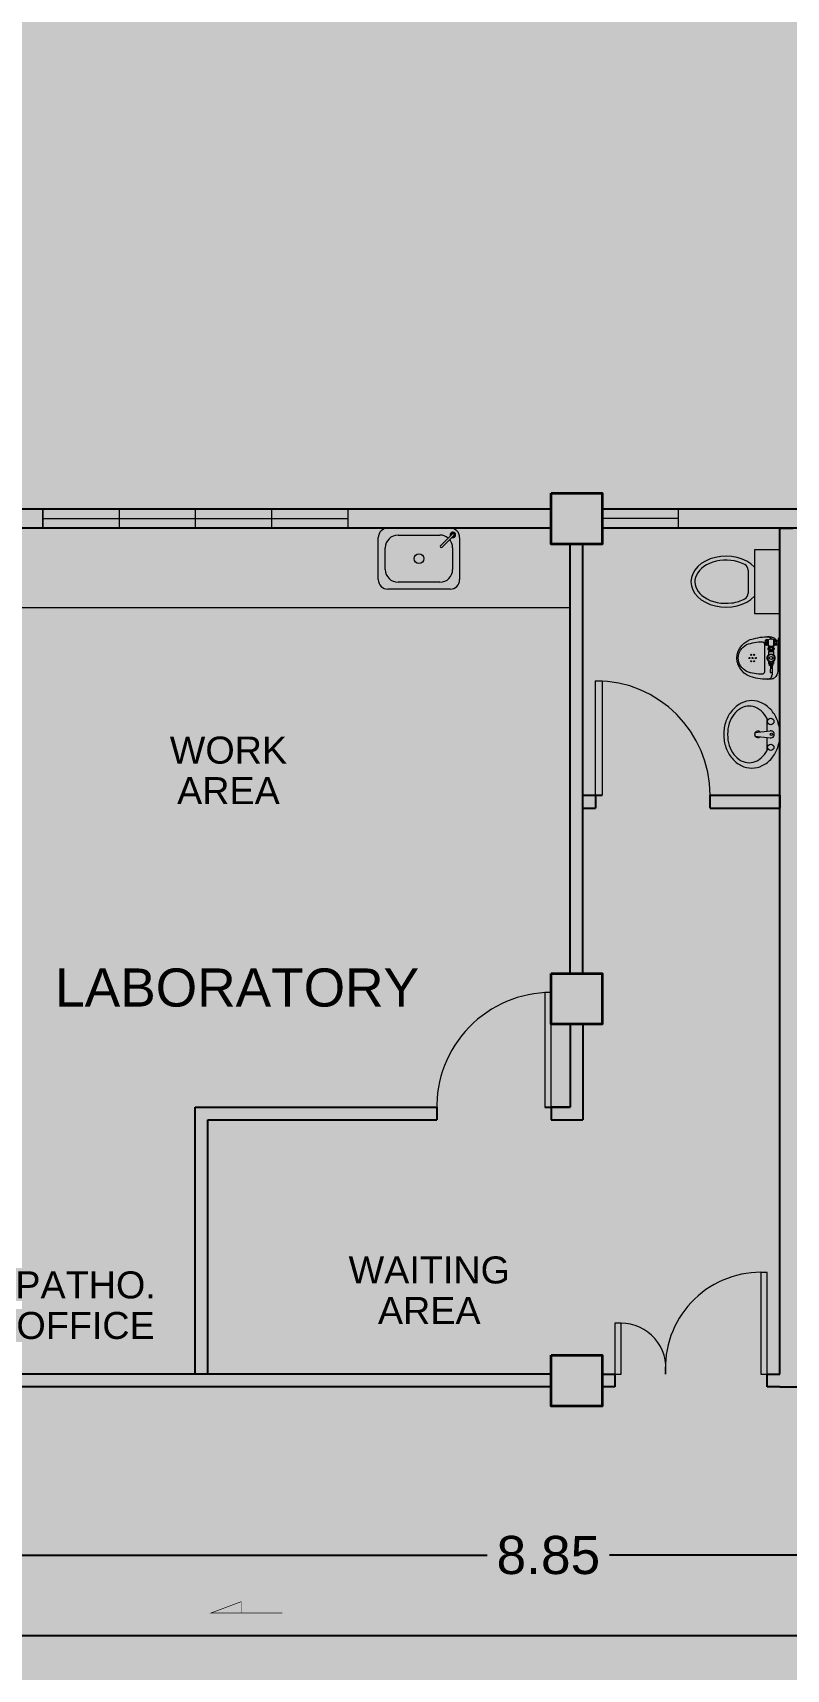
# Model space of a CAD drawing. Header units: millimetres. Extents: x -60 to 576, y -39 to 287.
# Drawn here: x 149.26 to 155.18, y 133.3 to 146.16 of the extents above; entities that cross this region are included whole.
import ezdxf

# ---------------------------------------------------------------- set-up
doc = ezdxf.new("R2010")
doc.units = ezdxf.units.MM
doc.header["$MEASUREMENT"] = 0
for name, color, linetype in [('DRAIN PIPE', 7, 'Continuous'), ('fcu drain', 7, 'Continuous'), ('label', 7, 'Continuous'), ('M-AC-TEXT', 7, 'Continuous')]:
    doc.layers.add(name, color=color, linetype=linetype)
doc.styles.add('ar-dim-axis', font='romans.shx', dxfattribs={"width": 0.8})
doc.styles.add('OIP FONT', font='GOTHIC.TTF', dxfattribs={"height": 150})
doc.styles.get("Standard").update_dxf_attribs({"font": 'arial.ttf'})
doc.styles.add('SWISSLT175', font='swissl.ttf', dxfattribs={"height": 0.175})
doc.dimstyles.new('ar-dim-axis', dxfattribs={"dimtxt": 350, "dimasz": 250, "dimexe": 75, "dimexo": 75, "dimgap": 200, "dimtad": 1, "dimdec": 0, "dimzin": 12, "dimdsep": 46, "dimtxsty": 'ar-dim-axis', "dimblk": 'ARCHTICK', "dimcen": 120, "dimclrd": 11, "dimclre": 8, "dimclrt": 4, "dimadec": 0, "dimazin": 3, "dimtm": 1, "dimtfac": 1, "dimtdec": 0, "dimtix": 1, "dimtmove": 2, "dimatfit": 3, "dimldrblk": 'ARCHTICK', "dimfxl": 1, "dimtolj": 1, "dimtzin": 0, "dimarcsym": 1})
doc.dimstyles.new('Copy of dimension', dxfattribs={"dimtxt": 0.3, "dimasz": 0.3, "dimexe": 0.18, "dimexo": 0.0625, "dimgap": 0.09, "dimtad": 0, "dimzin": 0, "dimdsep": 46, "dimtxsty": 'Standard', "dimblk": 'OBLIQUE', "dimcen": 0.09, "dimclrd": 256, "dimclre": 256, "dimclrt": 256, "dimadec": 0, "dimazin": 0, "dimtfac": 1, "dimtofl": 0, "dimtmove": 0, "dimatfit": 3, "dimldrblk": 'OBLIQUE', "dimfxl": 1, "dimtolj": 1, "dimtzin": 0, "dimarcsym": 0})

# ---------------------------------------------------------------- blocks, each defined once
blk = doc.blocks.new('_ARCHTICK')
at = {"color": 0, "linetype": 'ByBlock', "const_width": 0.15}
blk.add_lwpolyline([(-0.5, -0.5), (0.5, 0.5)], dxfattribs=at)
blk = doc.blocks.new('_Oblique')
at = {"color": 0, "linetype": 'ByBlock', "lineweight": -2}
blk.add_line((-0.5, -0.5), (0.5, 0.5), dxfattribs=at)
blk = doc.blocks.new('*D10')
at = {"lineweight": -2, "transparency": 16777216}
for p, q in [((148.898, 133.625), (148.898, 134.373)), ((157.726, 133.625), (157.726, 134.373)), ((148.898, 134.193), (152.831, 134.193)), ((157.726, 134.193), (153.793, 134.193))]:
    blk.add_line(p, q, dxfattribs=at)
at = {"layer": 'Defpoints', "color": 0, "transparency": 16777216}
for p in [(157.726, 134.193), (148.898, 133.562), (157.726, 133.562)]:
    blk.add_point(p, dxfattribs=at)
at = {"lineweight": -2, "transparency": 16777216, "xscale": 0.3, "yscale": 0.3, "zscale": 0.3, "rotation": 180}
blk.add_blockref('_Oblique', (148.898, 134.193), dxfattribs=at)
at = {"lineweight": -2, "transparency": 16777216, "xscale": 0.3, "yscale": 0.3, "zscale": 0.3}
blk.add_blockref('_Oblique', (157.726, 134.193), dxfattribs=at)
at = {"transparency": 16777216, "insert": (153.312, 134.193), "char_height": 0.3, "attachment_point": 5}
blk.add_mtext('\\A1;8.85', dxfattribs=at)

msp = doc.modelspace()

# ---------------------------------------------------------------- linework, layer by layer
at = {"color": 8, "lineweight": 25}
for p, q in [((153.334, 142.416), (147.734, 142.416)), ((159.334, 142.416), (153.734, 142.416)), ((153.334, 142.266), (147.734, 142.266)), ((159.334, 142.266), (153.734, 142.266)), ((155.134, 135.616), (155.134, 142.266)), ((153.484, 138.766), (153.484, 142.141)), ((153.584, 138.766), (153.584, 142.141)), ((153.584, 140.166), (153.734, 140.166)), ((153.684, 140.166), (153.684, 140.066)), ((154.584, 140.166), (155.134, 140.166)), ((154.584, 140.066), (154.584, 140.166)), ((153.584, 140.066), (153.684, 140.066)), ((154.584, 140.066), (155.134, 140.066)), ((153.484, 138.366), (153.484, 137.716)), ((153.584, 138.366), (153.584, 137.616)), ((150.534, 135.616), (150.534, 137.716)), ((150.534, 137.716), (152.434, 137.716)), ((152.434, 137.716), (152.434, 137.616)), ((153.284, 137.716), (153.484, 137.716)), ((153.484, 137.716), (153.334, 137.716)), ((153.334, 137.716), (153.334, 137.616)), ((150.634, 135.616), (150.634, 137.616)), ((150.634, 137.616), (152.434, 137.616)), ((153.334, 137.616), (153.484, 137.616)), ((153.484, 137.616), (153.584, 137.616)), ((153.334, 135.616), (147.734, 135.616)), ((153.734, 135.616), (153.834, 135.616)), ((153.834, 135.616), (153.834, 135.516)), ((155.034, 135.616), (155.134, 135.616)), ((155.034, 135.516), (155.034, 135.616)), ((153.334, 135.516), (147.734, 135.516)), ((153.834, 135.516), (153.734, 135.516)), ((155.134, 135.516), (155.034, 135.516)), ((155.134, 135.516), (157.289, 135.516))]:
    msp.add_line(p, q, dxfattribs=at)
at = {"color": 8, "lineweight": 9}
for p, q in [((150.534, 142.416), (149.334, 142.416)), ((149.334, 142.416), (149.334, 142.266)), ((149.934, 142.416), (149.934, 142.266)), ((150.534, 142.416), (151.734, 142.416)), ((150.534, 142.416), (150.534, 142.266)), ((151.134, 142.416), (151.134, 142.266)), ((151.734, 142.416), (151.734, 142.266)), ((153.734, 142.416), (154.334, 142.416)), ((154.334, 142.416), (154.334, 142.266)), ((149.334, 142.341), (151.734, 142.341)), ((154.334, 142.341), (153.734, 142.341)), ((155.134, 142.095), (154.934, 142.095)), ((154.934, 142.095), (154.934, 141.595)), ((155.134, 141.595), (155.134, 142.095)), ((154.884, 141.935), (154.884, 141.754)), ((147.584, 141.641), (153.484, 141.641)), ((154.934, 141.595), (155.134, 141.595)), ((155.021, 141.381), (155.02, 141.381)), ((155.021, 141.348), (155.021, 141.384)), ((155.029, 141.381), (155.021, 141.381)), ((155.029, 141.372), (155.021, 141.372)), ((155.039, 141.387), (155.024, 141.387)), ((155.029, 141.381), (155.029, 141.387)), ((155.029, 141.36), (155.029, 141.372)), ((155.039, 141.345), (155.039, 141.387)), ((155.043, 141.339), (155.043, 141.389)), ((155.085, 141.339), (155.085, 141.389)), ((155.103, 141.387), (155.087, 141.387)), ((155.093, 141.378), (155.093, 141.387)), ((155.103, 141.378), (155.093, 141.378)), ((155.093, 141.356), (155.093, 141.376)), ((155.103, 141.376), (155.093, 141.376)), ((155.103, 141.376), (155.103, 141.378)), ((155.106, 141.349), (155.106, 141.382)), ((155.118, 141.381), (155.106, 141.381)), ((155.13, 141.401), (155.122, 141.399)), ((155.13, 141.331), (155.13, 141.401)), ((155.134, 141.401), (155.13, 141.401)), ((155.134, 141.331), (155.134, 141.401)), ((155.021, 141.35), (155.02, 141.35)), ((155.029, 141.36), (155.021, 141.36)), ((155.029, 141.351), (155.021, 141.351)), ((155.039, 141.345), (155.024, 141.345)), ((155.029, 141.345), (155.029, 141.351)), ((155.038, 141.255), (155.038, 141.234)), ((155.039, 141.323), (155.039, 141.311)), ((155.06, 141.272), (155.042, 141.262)), ((155.044, 141.338), (155.043, 141.339)), ((155.084, 141.296), (155.043, 141.296)), ((155.043, 141.296), (155.043, 141.263)), ((155.084, 141.293), (155.043, 141.293)), ((155.044, 141.338), (155.084, 141.338)), ((155.044, 141.338), (155.044, 141.324)), ((155.083, 141.324), (155.044, 141.324)), ((155.083, 141.309), (155.044, 141.309)), ((155.047, 141.309), (155.047, 141.296)), ((155.05, 141.323), (155.05, 141.311)), ((155.053, 141.323), (155.05, 141.323)), ((155.053, 141.311), (155.05, 141.311)), ((155.053, 141.323), (155.053, 141.311)), ((155.086, 141.262), (155.067, 141.272)), ((155.075, 141.323), (155.075, 141.311)), ((155.078, 141.323), (155.075, 141.323)), ((155.078, 141.311), (155.075, 141.311)), ((155.078, 141.323), (155.078, 141.311)), ((155.081, 141.309), (155.081, 141.296)), ((155.084, 141.338), (155.085, 141.339)), ((155.084, 141.338), (155.084, 141.324)), ((155.084, 141.296), (155.084, 141.263)), ((155.103, 141.345), (155.087, 141.345)), ((155.089, 141.323), (155.089, 141.311)), ((155.089, 141.234), (155.089, 141.255)), ((155.103, 141.356), (155.093, 141.356)), ((155.093, 141.345), (155.093, 141.354)), ((155.103, 141.354), (155.093, 141.354)), ((155.103, 141.354), (155.103, 141.356)), ((155.118, 141.35), (155.106, 141.35)), ((155.13, 141.331), (155.122, 141.333)), ((155.134, 141.331), (155.13, 141.331)), ((155.042, 141.228), (155.06, 141.217)), ((155.045, 141.213), (155.045, 141.202)), ((155.048, 141.222), (155.048, 141.221)), ((155.049, 141.22), (155.049, 141.217)), ((155.05, 141.216), (155.049, 141.217)), ((155.078, 141.214), (155.049, 141.214)), ((155.078, 141.2), (155.049, 141.2)), ((155.049, 141.2), (155.049, 141.19)), ((155.079, 141.19), (155.049, 141.19)), ((155.049, 141.19), (155.05, 141.186)), ((155.077, 141.186), (155.05, 141.186)), ((155.053, 141.213), (155.053, 141.202)), ((155.055, 141.213), (155.053, 141.213)), ((155.055, 141.202), (155.053, 141.202)), ((155.055, 141.213), (155.055, 141.202)), ((155.059, 141.182), (155.056, 141.133)), ((155.069, 141.182), (155.059, 141.182)), ((155.067, 141.217), (155.086, 141.228)), ((155.069, 141.182), (155.072, 141.133)), ((155.072, 141.213), (155.072, 141.202)), ((155.074, 141.213), (155.072, 141.213)), ((155.074, 141.202), (155.072, 141.202)), ((155.072, 141.186), (155.072, 141.113)), ((155.074, 141.213), (155.074, 141.202)), ((155.079, 141.217), (155.077, 141.217)), ((155.077, 141.186), (155.079, 141.19)), ((155.079, 141.22), (155.079, 141.217)), ((155.079, 141.2), (155.079, 141.19)), ((155.08, 141.222), (155.08, 141.221)), ((155.082, 141.213), (155.082, 141.202)), ((155.032, 140.669), (155.032, 140.771)), ((154.936, 140.659), (155.058, 140.673)), ((154.936, 140.63), (155.058, 140.617))]:
    msp.add_line(p, q, dxfattribs=at)
at = {"color": 8, "lineweight": 9, "ltscale": 0.4}
for p, q in [((152.049, 142.266), (152.539, 142.266)), ((151.974, 141.861), (151.974, 142.191)), ((152.129, 142.211), (152.459, 142.211)), ((152.555, 142.219), (152.464, 142.128)), ((152.567, 142.207), (152.476, 142.116)), ((152.614, 142.191), (152.614, 141.861)), ((152.029, 141.941), (152.029, 142.111)), ((152.559, 142.111), (152.559, 141.941)), ((152.539, 141.786), (152.049, 141.786)), ((152.459, 141.841), (152.129, 141.841))]:
    msp.add_line(p, q, dxfattribs=at)
at = {"color": 8, "lineweight": -2}
for p, q in [((155.134, 142.266), (155.234, 142.266)), ((155.134, 140.166), (155.134, 140.066))]:
    msp.add_line(p, q, dxfattribs=at)
at = {"color": 8, "lineweight": 13}
for p, q in [((153.684, 140.166), (153.684, 141.066)), ((153.684, 141.066), (153.734, 141.066)), ((153.734, 141.066), (153.734, 140.166)), ((153.334, 138.616), (153.284, 138.616)), ((153.284, 138.616), (153.284, 137.716)), ((153.334, 137.716), (153.334, 138.616))]:
    msp.add_line(p, q, dxfattribs=at)
at = {"color": 8, "lineweight": 35}
for points in [[(153.334, 142.541), (153.734, 142.541), (153.734, 142.141), (153.334, 142.141)], [(153.334, 138.766), (153.734, 138.766), (153.734, 138.366), (153.334, 138.366)], [(153.334, 135.766), (153.734, 135.766), (153.734, 135.366), (153.334, 135.366)]]:
    msp.add_lwpolyline(points, close=True, dxfattribs=at)
at = {"color": 8, "lineweight": 9}
for points in [[(149.334, 142.416), (151.734, 142.416), (151.734, 142.266), (149.334, 142.266)], [(153.734, 142.416), (154.334, 142.416), (154.334, 142.266), (153.734, 142.266)]]:
    msp.add_lwpolyline(points, close=True, dxfattribs=at)
for points in [[(155.116, 141.141, -0.232594), (155.092, 141.09, -0.150533), (155.065, 141.079, -0.085973), (154.927, 141.092, -0.343308), (154.794, 141.245, -0.343308), (154.927, 141.397, -0.085973), (155.065, 141.411, -0.150533), (155.092, 141.4, -0.09464), (155.108, 141.381)], [(155.116, 141.35, -0.007835), (155.116, 141.348), (155.116, 141.141, -0.232594)], [(154.892, 140.867, 0.124838), (154.829, 140.851, 0.105788), (154.772, 140.802, 0.086697), (154.735, 140.732, 0.076776), (154.722, 140.645, 0.076776), (154.735, 140.557, 0.086697), (154.772, 140.487, 0.105788), (154.829, 140.438, 0.124838), (154.892, 140.422, 0.124838), (154.954, 140.438, 0.105788), (155.012, 140.487, 0.040067), (155.032, 140.518), (155.032, 140.62, 0.040067)]]:
    msp.add_lwpolyline(points, format="xyb", dxfattribs=at)
for points in [[(154.871, 141.35, -0.107696), (154.998, 141.371, -0.398633), (155.012, 141.356), (155.012, 141.245), (155.012, 141.133, -0.398633), (154.998, 141.118, -0.107696), (154.871, 141.14, -0.267529), (154.806, 141.245, -0.267529)], [(154.913, 140.91, 0.11576), (154.83, 140.89, 0.104047), (154.757, 140.832, 0.090875), (154.709, 140.748, 0.083344), (154.692, 140.645, 0.083344), (154.709, 140.541, 0.090875), (154.757, 140.457, 0.104047), (154.83, 140.399, 0.11576), (154.913, 140.38, 0.11576), (154.995, 140.399, 0.104047), (155.069, 140.457, 0.090875), (155.116, 140.541, 0.083344), (155.134, 140.645, 0.083344), (155.116, 140.748, 0.090875), (155.069, 140.832, 0.104047), (154.995, 140.89, 0.11576)]]:
    msp.add_lwpolyline(points, format="xyb", close=True, dxfattribs=at)
for points in [[(155.118, 141.348), (155.116, 141.348)], [(155.116, 141.141), (155.134, 141.141), (155.134, 141.331)], [(155.049, 141.215), (155.079, 141.216)], [(155.05, 141.216), (155.049, 141.215), (155.05, 141.214)], [(155.077, 141.217), (155.079, 141.216), (155.077, 141.215)], [(155.079, 141.214), (155.079, 141.214), (155.077, 141.215)]]:
    msp.add_lwpolyline(points, dxfattribs=at)
at = {"color": 8, "lineweight": 13, "ltscale": 0.03}
for points in [[(154.984, 135.616), (155.034, 135.616), (155.034, 136.416), (154.984, 136.416)], [(153.834, 135.616), (153.884, 135.616), (153.884, 136.016), (153.834, 136.016)]]:
    msp.add_lwpolyline(points, close=True, dxfattribs=at)
at = {"color": 8, "lineweight": 9, "ltscale": 0.4}
msp.add_circle((152.294, 142.026), 0.0375, dxfattribs=at)
at = {"color": 8, "lineweight": 9}
for centre, radius in [((154.894, 141.245), 0.004), ((154.907, 141.27), 0.004), ((154.919, 141.245), 0.004), ((154.932, 141.27), 0.004), ((154.944, 141.245), 0.004), ((155.064, 141.245), 0.0125), ((154.907, 141.22), 0.004), ((154.932, 141.22), 0.004), ((155.061, 140.746), 0.0255), ((155.067, 140.645), 0.0095), ((155.061, 140.543), 0.0255)]:
    msp.add_circle(centre, radius, dxfattribs=at)
at = {"color": 8, "lineweight": 9, "ltscale": 0.4}
for centre, radius, start, end in [((152.049, 142.191), 0.075, 90, 180), ((152.539, 142.191), 0.075, 0, 90), ((152.129, 142.111), 0.1, 90, 180), ((152.459, 142.111), 0.1, 50.0132, 90), ((152.459, 142.111), 0.1, 0, 39.9868), ((152.561, 142.213), 0.0217, 248.7565, 201.2435), ((152.561, 142.213), 0.0145, 262.0499, 187.9501), ((152.561, 142.213), 0.00874, 315, 135), ((152.47, 142.122), 0.00874, 135, 315), ((152.129, 141.941), 0.1, 180, 270), ((152.459, 141.941), 0.1, 270, 0), ((152.049, 141.861), 0.075, 180, 270), ((152.539, 141.861), 0.075, 270, 0)]:
    msp.add_arc(centre, radius, start, end, dxfattribs=at)
at = {"color": 8, "lineweight": 9}
for centre, radius, start, end in [((154.834, 141.935), 0.05, 0, 61.8499), ((154.834, 141.754), 0.05, 298.0084, 360), ((155.137, 141.366), 0.121, 173.6816, 186.3184), ((155.02, 141.379), 0.0025, 90, 173.6816), ((155.024, 141.384), 0.003, 90, 180), ((155.029, 141.384), 0.003, 269.8857, 90.1143), ((155.025, 141.366), 0.00749, 306.7784, 53.2216), ((155.037, 141.377), 0.035, 27.791, 92.6777), ((155.038, 141.392), 0.00506, 274.2093, 329.8014), ((155.064, 141.336), 0.0571, 68.4314, 111.5686), ((155.087, 141.389), 0.002, 180, 270), ((155.097, 141.382), 0.00606, 132.075, 227.925), ((155.117, 141.366), 0.026, 157.3801, 202.6199), ((155.101, 141.382), 0.0053, 301.8908, 58.1092), ((155.085, 141.366), 0.0212, 331.9275, 28.0725), ((155.383, 141.366), 0.265, 173.4065, 186.5935), ((155.123, 141.396), 0.003, 104.0362, 173.4065), ((155.02, 141.353), 0.0025, 186.3184, 270), ((155.024, 141.348), 0.003, 180, 270), ((155.029, 141.348), 0.003, 269.8857, 90.1143), ((155.064, 141.245), 0.0325, 129.1069, 243.6391), ((155.064, 141.245), 0.0275, 157.5536, 202.4464), ((155.064, 141.245), 0.0275, 142.4464, 157.5536), ((155.064, 141.245), 0.0275, 202.4464, 217.5536), ((155.038, 141.34), 0.00506, 30.1986, 85.7907), ((155.044, 141.313), 0.0108, 59.4898, 120.5102), ((155.044, 141.32), 0.0108, 239.4898, 300.5102), ((155.064, 141.245), 0.0275, 97.5536, 142.4464), ((155.064, 141.374), 0.0362, 234.5632, 305.4368), ((155.064, 141.201), 0.0715, 73.3487, 106.6513), ((155.064, 141.283), 0.0411, 74.4697, 105.5303), ((155.064, 141.35), 0.0411, 254.4697, 285.5303), ((155.064, 141.245), 0.0275, 82.4464, 97.5536), ((155.064, 141.245), 0.0275, 37.5536, 82.4464), ((155.064, 141.245), 0.0325, 294.653, 50.8931), ((155.083, 141.313), 0.0108, 59.4898, 120.5102), ((155.083, 141.32), 0.0108, 239.4898, 300.5102), ((155.087, 141.343), 0.002, 90, 180), ((155.064, 141.245), 0.0275, 22.4464, 37.5536), ((155.064, 141.245), 0.0275, 322.4464, 337.5536), ((155.064, 141.245), 0.0275, 337.5536, 22.4464), ((155.097, 141.349), 0.00606, 132.075, 227.925), ((155.101, 141.349), 0.0053, 301.8908, 58.1092), ((155.123, 141.336), 0.003, 186.5935, 255.9638), ((155.037, 141.113), 0.035, 267.3223, 0), ((155.064, 141.245), 0.0275, 217.5536, 262.4464), ((155.049, 141.208), 0.00608, 48.8879, 131.1121), ((155.049, 141.206), 0.00608, 228.8879, 311.1121), ((155.064, 141.257), 0.04, 246.4023, 293.5977), ((155.064, 141.189), 0.0248, 69.984, 110.016), ((155.064, 141.225), 0.0248, 249.984, 290.016), ((155.06, 141.187), 0.00459, 183.8535, 249.8863), ((155.058, 141.133), 0.002, 176.6073, 254.1433), ((155.064, 141.154), 0.0236, 254.1433, 285.8567), ((155.064, 141.245), 0.0275, 262.4464, 277.5536), ((155.064, 141.245), 0.0275, 277.5536, 322.4464), ((155.067, 141.187), 0.00459, 290.1137, 356.1465), ((155.07, 141.133), 0.002, 285.8567, 3.3927), ((155.078, 141.208), 0.00608, 48.8879, 131.1121), ((155.078, 141.206), 0.00608, 228.8879, 311.1121), ((154.892, 140.736), 0.131, 61.5364, 90), ((154.868, 140.692), 0.181, 37.3815, 61.5364), ((154.831, 140.663), 0.228, 28.2037, 37.3815), ((154.959, 140.645), 0.025, 161.3793, 198.6207), ((155.03, 140.645), 0.0948, 171.2026, 188.7974), ((154.959, 140.645), 0.025, 48.7978, 143.6932), ((154.959, 140.645), 0.025, 216.3068, 311.2022), ((155.061, 140.645), 0.028, 263.7545, 96.2455)]:
    msp.add_arc(centre, radius, start, end, dxfattribs=at)
at = {"color": 8, "lineweight": 13}
for centre, start, end in [((153.684, 140.166), 0, 90), ((153.334, 137.716), 90, 181.5911)]:
    msp.add_arc(centre, 0.9, start, end, dxfattribs=at)
at = {"color": 8, "lineweight": 13, "ltscale": 0.03}
for centre, radius, start, end in [((154.984, 135.665), 0.752, 90, 183.6952), ((153.884, 135.663), 0.353, 352.3719, 90)]:
    msp.add_arc(centre, radius, start, end, dxfattribs=at)
at = {"color": 8, "lineweight": 9}
msp.add_ellipse((154.709, 141.845), major_axis=(0.275, 0), ratio=0.727273, start_param=0.612555, end_param=5.670631, dxfattribs=at)
msp.add_open_spline([(154.857, 141.979), (154.841, 141.988), (154.823, 141.996), (154.732, 142.023), (154.645, 142.017), (154.513, 141.96), (154.472, 141.91), (154.458, 141.811), (154.484, 141.759), (154.595, 141.685), (154.679, 141.667), (154.793, 141.683), (154.828, 141.694), (154.857, 141.71)], degree=3, knots=[0.937253, 0.937253, 0.937253, 0.937253, 1.185372, 1.185372, 2.113864, 2.113864, 3.042356, 3.042356, 3.970847, 3.970847, 4.899339, 4.899339, 5.346062, 5.346062, 5.346062, 5.346062], dxfattribs=at)
msp.add_point((155.134, 141.245), dxfattribs=at)
at = {"layer": 'DRAIN PIPE', "color": 7, "linetype": 'Continuous', "const_width": 0.005}
msp.add_lwpolyline([(151.22, 133.74), (150.66, 133.74), (150.895, 133.828), (150.895, 133.74)], dxfattribs=at)
at = {"layer": 'fcu drain', "linetype": 'Continuous'}
msp.add_line((136.159, 133.562), (157.726, 133.562), dxfattribs=at)

# ---------------------------------------------------------------- texts
at = {"layer": 'label', "color": 8, "lineweight": -2, "ltscale": 0.4, "attachment_point": 5, "line_spacing_factor": 0.9, "style": 'SWISSLT175'}
for s, insert, char_height in [('WORK\\PAREA', (150.795, 140.362), 0.2125), ('LABORATORY', (150.863, 138.653), 0.3), ('WAITING\\PAREA', (152.375, 136.276), 0.2125), ('PATHO.\\POFFICE', (149.671, 136.157), 0.2125)]:
    msp.add_mtext(s, dxfattribs=dict(at, insert=insert, char_height=char_height))

# ---------------------------------------------------------------- dimensions: what is measured, and where the dimension line sits
dim = msp.add_linear_dim(base=(157.726, 134.193), p1=(148.898, 133.562), p2=(157.726, 133.562), text='8.85', dimstyle='Copy of dimension')
dim.commit()
dim.dimension.update_dxf_attribs({"geometry": '*D10', "text_midpoint": (153.312, 134.193)})

# ---------------------------------------------------------------- leaders
at = {"layer": 'M-AC-TEXT', "annotation_type": 0, "has_hookline": 1, "hookline_direction": 1, "text_width": 1.46}
for points in [[(169.343, 139.101), (169.216, 139.349), (168.84, 139.35)], [(243.995, 135.962), (243.869, 136.21), (243.493, 136.211)], [(354.266, 135.091), (354.139, 135.339), (353.763, 135.34)], [(262.788, 128.199), (262.661, 128.447), (262.285, 128.448)], [(166.31, 118.625), (166.183, 118.873), (165.807, 118.875)], [(243.997, 107.208), (243.87, 107.456), (243.494, 107.457)], [(354.266, 106.345), (354.139, 106.593), (353.763, 106.594)], [(272.48, 105.184), (272.353, 105.432), (271.977, 105.433)], [(244.001, 135.904), (243.874, 135.656), (243.498, 135.657)], [(354.265, 135.03), (354.138, 134.782), (353.762, 134.783)]]:
    msp.add_leader(points, dimstyle='ar-dim-axis', override={"dimtxt": 150, "dimasz": 150, "dimgap": 200, "dimtad": 0, "dimtih": 1, "dimtoh": 1, "dimtxsty": 'OIP FONT', "dimclrd": 256, "dimclre": 256, "dimclrt": 256, "dimfxl": 0.2, "dimfxlon": 1, "dimlwd": 65535, "dimlwe": 65535}, dxfattribs=at)

doc.saveas('drawing.dxf')
